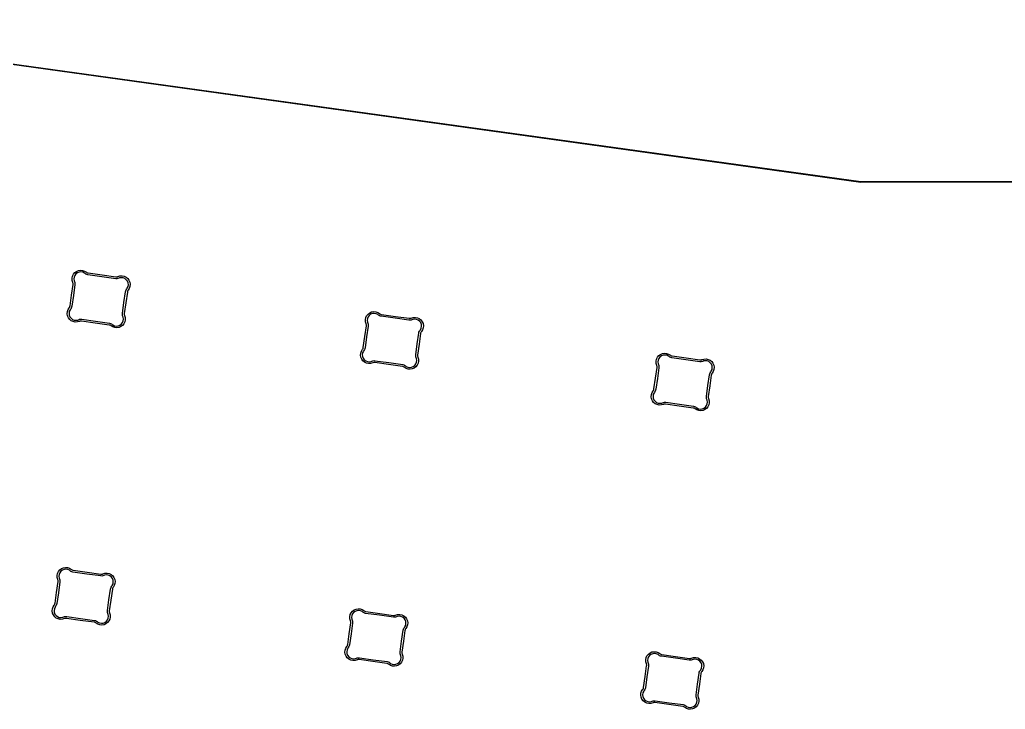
# Model space of a CAD drawing. Header units: inches. Extents: x 0.93 to 10.9, y -5.23 to -1.79.
# Drawn here: x 3.425 to 5.916, y -3.536 to -1.793 of the extents above; entities that cross this region are included whole.
import ezdxf

# ---------------------------------------------------------------- set-up
doc = ezdxf.new("R2010")
doc.units = ezdxf.units.IN
doc.header["$MEASUREMENT"] = 0
doc.layers.add('Edge.Cuts', color=254, linetype='CONTINUOUS', true_color=0xd0d2cd)

msp = doc.modelspace()

# ---------------------------------------------------------------- linework, layer by layer
at = {"layer": 'Edge.Cuts', "linetype": 'CONTINUOUS'}
for p, q in [((2.6047, -1.793), (5.5516, -2.2022)), ((5.5514, -2.2041), (2.6044, -1.7949)), ((5.5515, -2.2041), (5.5514, -2.2041)), ((5.5516, -2.2041), (5.5515, -2.2041)), ((5.5516, -2.2022), (6.2716, -2.2018)), ((6.2717, -2.2037), (5.5516, -2.2041)), ((3.5572, -2.4464), (3.5582, -2.4411)), ((3.5582, -2.4411), (3.5605, -2.4363)), ((3.5605, -2.4363), (3.5639, -2.4322)), ((3.5641, -2.4393), (3.5623, -2.4436)), ((3.5639, -2.4322), (3.5681, -2.429)), ((3.5669, -2.4356), (3.5641, -2.4393)), ((3.5706, -2.4328), (3.5669, -2.4356)), ((3.5681, -2.429), (3.573, -2.4269)), ((3.5749, -2.4311), (3.5706, -2.4328)), ((3.573, -2.4269), (3.5783, -2.426)), ((3.5795, -2.4306), (3.5749, -2.4311)), ((3.5783, -2.426), (3.5836, -2.4265)), ((3.5841, -2.4313), (3.5795, -2.4306)), ((3.5836, -2.4265), (3.5887, -2.4281)), ((3.5884, -2.4332), (3.5841, -2.4313)), ((3.5902, -2.4347), (3.5884, -2.4332)), ((3.5887, -2.4281), (3.5932, -2.431)), ((3.5923, -2.4361), (3.5902, -2.4347)), ((3.5902, -2.4347), (3.5902, -2.4347)), ((3.5947, -2.4372), (3.5923, -2.4361)), ((3.5932, -2.431), (3.5932, -2.431)), ((3.5932, -2.431), (3.5938, -2.4316)), ((3.5938, -2.4316), (3.5954, -2.4324)), ((3.5972, -2.4377), (3.5947, -2.4372)), ((3.5954, -2.4324), (3.597, -2.4329)), ((3.597, -2.4329), (3.5979, -2.4331)), ((3.6323, -2.4427), (3.5972, -2.4377)), ((3.5979, -2.4331), (3.633, -2.438)), ((3.633, -2.438), (3.6681, -2.4429)), ((3.6731, -2.4422), (3.6782, -2.4407)), ((3.6782, -2.4407), (3.6836, -2.4405)), ((3.6836, -2.4405), (3.6888, -2.4415)), ((3.6888, -2.4415), (3.6936, -2.4438)), ((3.5558, -2.4892), (3.5596, -2.4619)), ((3.5574, -2.4517), (3.5572, -2.4464)), ((3.5589, -2.4568), (3.5574, -2.4517)), ((3.5593, -2.4576), (3.5589, -2.4568)), ((3.5589, -2.4568), (3.5589, -2.4568)), ((3.5597, -2.4593), (3.5593, -2.4576)), ((3.5596, -2.4619), (3.5598, -2.461)), ((3.5596, -2.4619), (3.5596, -2.4619)), ((3.5598, -2.461), (3.5597, -2.4593)), ((3.5643, -2.4625), (3.5605, -2.4898)), ((3.5623, -2.4436), (3.5617, -2.4482)), ((3.5617, -2.4482), (3.5624, -2.4528)), ((3.5624, -2.4528), (3.5633, -2.4549)), ((3.5633, -2.4549), (3.5633, -2.4549)), ((3.5633, -2.4549), (3.5641, -2.4574)), ((3.5641, -2.4574), (3.5644, -2.4599)), ((3.5644, -2.4599), (3.5643, -2.4625)), ((3.5643, -2.4625), (3.5643, -2.4625)), ((3.6674, -2.4476), (3.6323, -2.4427)), ((3.6323, -2.4427), (3.6323, -2.4427)), ((3.6323, -2.4427), (3.6323, -2.4427)), ((3.67, -2.4477), (3.6674, -2.4476)), ((3.6681, -2.4429), (3.6681, -2.4429)), ((3.6681, -2.4429), (3.6689, -2.4431)), ((3.6689, -2.4431), (3.6706, -2.443)), ((3.6725, -2.4474), (3.67, -2.4477)), ((3.6706, -2.443), (3.6723, -2.4426)), ((3.6723, -2.4426), (3.6731, -2.4422)), ((3.675, -2.4466), (3.6725, -2.4474)), ((3.6771, -2.4457), (3.675, -2.4466)), ((3.6817, -2.445), (3.6771, -2.4457)), ((3.6863, -2.4456), (3.6817, -2.445)), ((3.6906, -2.4474), (3.6863, -2.4456)), ((3.6943, -2.4502), (3.6906, -2.4474)), ((3.6936, -2.4438), (3.6978, -2.4472)), ((3.6971, -2.4539), (3.6943, -2.4502)), ((3.6988, -2.4582), (3.6971, -2.4539)), ((3.6978, -2.4472), (3.701, -2.4514)), ((3.6986, -2.4674), (3.6994, -2.4628)), ((3.6994, -2.4628), (3.6988, -2.4582)), ((3.701, -2.4514), (3.7031, -2.4563)), ((3.7031, -2.4563), (3.7039, -2.4616)), ((3.7039, -2.4616), (3.7035, -2.4669)), ((3.552, -2.5165), (3.5558, -2.4892)), ((3.5558, -2.4892), (3.5558, -2.4892)), ((3.5605, -2.4898), (3.5566, -2.5171)), ((3.6883, -2.5078), (3.6922, -2.4805)), ((3.6922, -2.4805), (3.6928, -2.478)), ((3.6922, -2.4805), (3.6922, -2.4805)), ((3.6928, -2.478), (3.6938, -2.4756)), ((3.6969, -2.4812), (3.693, -2.5085)), ((3.6938, -2.4756), (3.6953, -2.4735)), ((3.6953, -2.4735), (3.6967, -2.4717)), ((3.6953, -2.4735), (3.6953, -2.4735)), ((3.6967, -2.4717), (3.6986, -2.4674)), ((3.697, -2.4803), (3.6969, -2.4812)), ((3.6975, -2.4787), (3.697, -2.4803)), ((3.6984, -2.4771), (3.6975, -2.4787)), ((3.6989, -2.4765), (3.6984, -2.4771)), ((3.7018, -2.472), (3.6989, -2.4765)), ((3.6989, -2.4765), (3.6989, -2.4765)), ((3.7035, -2.4669), (3.7018, -2.472)), ((3.5518, -2.5173), (3.552, -2.5165)), ((3.6845, -2.5351), (3.6883, -2.5078)), ((3.6883, -2.5078), (3.6883, -2.5078)), ((3.693, -2.5085), (3.6892, -2.5358)), ((3.5449, -2.536), (3.5453, -2.5307)), ((3.5458, -2.5413), (3.5449, -2.536)), ((3.5453, -2.5307), (3.547, -2.5257)), ((3.5479, -2.5462), (3.5458, -2.5413)), ((3.547, -2.5257), (3.5499, -2.5212)), ((3.5502, -2.5302), (3.5495, -2.5348)), ((3.5495, -2.5348), (3.55, -2.5394)), ((3.5499, -2.5212), (3.5504, -2.5205)), ((3.5499, -2.5212), (3.5499, -2.5212)), ((3.55, -2.5394), (3.5517, -2.5437)), ((3.5521, -2.526), (3.5502, -2.5302)), ((3.5504, -2.5205), (3.5513, -2.519)), ((3.5513, -2.519), (3.5518, -2.5173)), ((3.5536, -2.5242), (3.5521, -2.526)), ((3.555, -2.522), (3.5536, -2.5242)), ((3.5536, -2.5242), (3.5536, -2.5242)), ((3.556, -2.5197), (3.555, -2.522)), ((3.5566, -2.5171), (3.556, -2.5197)), ((3.6844, -2.5377), (3.6845, -2.5351)), ((3.6847, -2.5403), (3.6844, -2.5377)), ((3.6845, -2.5351), (3.6845, -2.5351)), ((3.6855, -2.5427), (3.6847, -2.5403)), ((3.6892, -2.5358), (3.6891, -2.5366)), ((3.6891, -2.5366), (3.6891, -2.5384)), ((3.6891, -2.5384), (3.6895, -2.54)), ((3.6895, -2.54), (3.6899, -2.5408)), ((3.6899, -2.5408), (3.6899, -2.5408)), ((3.6899, -2.5408), (3.6914, -2.5459)), ((4.2997, -2.5459), (4.3019, -2.541)), ((4.3019, -2.541), (4.3053, -2.5369)), ((4.3053, -2.5369), (4.3096, -2.5337)), ((4.3083, -2.5403), (4.3055, -2.544)), ((4.312, -2.5375), (4.3083, -2.5403)), ((4.3096, -2.5337), (4.3145, -2.5316)), ((4.3164, -2.5358), (4.312, -2.5375)), ((4.3145, -2.5316), (4.3197, -2.5307)), ((4.321, -2.5353), (4.3164, -2.5358)), ((4.3197, -2.5307), (4.325, -2.5312)), ((4.3256, -2.536), (4.321, -2.5353)), ((4.325, -2.5312), (4.3301, -2.5329)), ((4.3298, -2.5379), (4.3256, -2.536)), ((4.3316, -2.5394), (4.3298, -2.5379)), ((4.3301, -2.5329), (4.3346, -2.5357)), ((4.3337, -2.5408), (4.3316, -2.5394)), ((4.3316, -2.5394), (4.3316, -2.5394)), ((4.3361, -2.5419), (4.3337, -2.5408)), ((4.3346, -2.5357), (4.3346, -2.5357)), ((4.3346, -2.5357), (4.3353, -2.5363)), ((4.3353, -2.5363), (4.3368, -2.5371)), ((4.3368, -2.5371), (4.3384, -2.5377)), ((4.3384, -2.5377), (4.3393, -2.5378)), ((4.3393, -2.5378), (4.3744, -2.5427)), ((3.5511, -2.5505), (3.5479, -2.5462)), ((3.5552, -2.5538), (3.5511, -2.5505)), ((3.5517, -2.5437), (3.5545, -2.5474)), ((3.5545, -2.5474), (3.5582, -2.5503)), ((3.56, -2.5561), (3.5552, -2.5538)), ((3.5582, -2.5503), (3.5625, -2.552)), ((3.5653, -2.5571), (3.56, -2.5561)), ((3.5625, -2.552), (3.5671, -2.5526)), ((3.5706, -2.5569), (3.5653, -2.5571)), ((3.5671, -2.5526), (3.5717, -2.552)), ((3.5757, -2.5554), (3.5706, -2.5569)), ((3.5717, -2.552), (3.5738, -2.5511)), ((3.5738, -2.5511), (3.5763, -2.5502)), ((3.5765, -2.555), (3.5757, -2.5554)), ((3.5763, -2.5502), (3.5788, -2.5499)), ((3.5782, -2.5547), (3.5765, -2.555)), ((3.5799, -2.5546), (3.5782, -2.5547)), ((3.5788, -2.5499), (3.5814, -2.55)), ((3.5808, -2.5547), (3.5799, -2.5546)), ((3.6159, -2.5596), (3.5808, -2.5547)), ((3.5808, -2.5547), (3.5808, -2.5547)), ((3.5808, -2.5547), (3.5808, -2.5547)), ((3.5814, -2.55), (3.6165, -2.555)), ((3.651, -2.5646), (3.6159, -2.5596)), ((3.6159, -2.5596), (3.6159, -2.5596)), ((3.6159, -2.5596), (3.6159, -2.5596)), ((3.6165, -2.555), (3.6516, -2.5599)), ((3.6518, -2.5647), (3.651, -2.5646)), ((3.651, -2.5646), (3.651, -2.5646)), ((3.651, -2.5646), (3.651, -2.5646)), ((3.6516, -2.5599), (3.6541, -2.5605)), ((3.6535, -2.5652), (3.6518, -2.5647)), ((3.655, -2.5661), (3.6535, -2.5652)), ((3.6541, -2.5605), (3.6565, -2.5615)), ((3.6556, -2.5666), (3.655, -2.5661)), ((3.6565, -2.5615), (3.6586, -2.563)), ((3.6586, -2.563), (3.6586, -2.563)), ((3.6586, -2.563), (3.6604, -2.5644)), ((3.6604, -2.5644), (3.6647, -2.5663)), ((3.6647, -2.5663), (3.6693, -2.5671)), ((3.6739, -2.5665), (3.6782, -2.5648)), ((3.6782, -2.5648), (3.6819, -2.562)), ((3.6849, -2.5655), (3.6807, -2.5687)), ((3.6819, -2.562), (3.6848, -2.5583)), ((3.6848, -2.5583), (3.6865, -2.5541)), ((3.6883, -2.5613), (3.6849, -2.5655)), ((3.6865, -2.5448), (3.6855, -2.5427)), ((3.6855, -2.5427), (3.6855, -2.5427)), ((3.6871, -2.5494), (3.6865, -2.5448)), ((3.6865, -2.5541), (3.6871, -2.5494)), ((3.6906, -2.5565), (3.6883, -2.5613)), ((3.6916, -2.5513), (3.6906, -2.5565)), ((3.6914, -2.5459), (3.6916, -2.5513)), ((4.2986, -2.5511), (4.2997, -2.5459)), ((4.2989, -2.5564), (4.2986, -2.5511)), ((4.3004, -2.5615), (4.2989, -2.5564)), ((4.3007, -2.5623), (4.3004, -2.5615)), ((4.3004, -2.5615), (4.3004, -2.5615)), ((4.3011, -2.564), (4.3007, -2.5623)), ((4.3012, -2.5657), (4.3011, -2.564)), ((4.3011, -2.5666), (4.3012, -2.5657)), ((4.3037, -2.5483), (4.3031, -2.5529)), ((4.3031, -2.5529), (4.3038, -2.5575)), ((4.3055, -2.544), (4.3037, -2.5483)), ((4.3038, -2.5575), (4.3047, -2.5597)), ((4.3047, -2.5597), (4.3047, -2.5597)), ((4.3047, -2.5597), (4.3055, -2.5621)), ((4.3055, -2.5621), (4.3059, -2.5647)), ((4.3059, -2.5647), (4.3057, -2.5673)), ((4.3386, -2.5425), (4.3361, -2.5419)), ((4.3737, -2.5474), (4.3386, -2.5425)), ((4.4088, -2.5523), (4.3737, -2.5474)), ((4.3737, -2.5474), (4.3737, -2.5474)), ((4.3737, -2.5474), (4.3737, -2.5474)), ((4.3744, -2.5427), (4.4095, -2.5477)), ((4.4114, -2.5525), (4.4088, -2.5523)), ((4.4095, -2.5477), (4.4095, -2.5477)), ((4.4095, -2.5477), (4.4103, -2.5478)), ((4.4103, -2.5478), (4.4121, -2.5477)), ((4.414, -2.5521), (4.4114, -2.5525)), ((4.4121, -2.5477), (4.4138, -2.5473)), ((4.4138, -2.5473), (4.4146, -2.547)), ((4.4164, -2.5513), (4.414, -2.5521)), ((4.4146, -2.547), (4.4197, -2.5455)), ((4.4186, -2.5504), (4.4164, -2.5513)), ((4.4232, -2.5497), (4.4186, -2.5504)), ((4.4197, -2.5455), (4.425, -2.5452)), ((4.4278, -2.5503), (4.4232, -2.5497)), ((4.425, -2.5452), (4.4302, -2.5463)), ((4.4321, -2.5521), (4.4278, -2.5503)), ((4.4302, -2.5463), (4.435, -2.5485)), ((4.4357, -2.5549), (4.4321, -2.5521)), ((4.435, -2.5485), (4.4392, -2.5519)), ((4.4385, -2.5586), (4.4357, -2.5549)), ((4.4403, -2.563), (4.4385, -2.5586)), ((4.4392, -2.5519), (4.4424, -2.5562)), ((4.4408, -2.5676), (4.4403, -2.563)), ((4.4424, -2.5562), (4.4445, -2.5611)), ((4.4445, -2.5611), (4.4453, -2.5663)), ((4.4453, -2.5663), (4.4449, -2.5716)), ((3.6601, -2.5695), (3.6556, -2.5666)), ((3.6556, -2.5666), (3.6556, -2.5666)), ((3.6652, -2.5712), (3.6601, -2.5695)), ((3.6705, -2.5716), (3.6652, -2.5712)), ((3.6693, -2.5671), (3.6739, -2.5665)), ((3.6758, -2.5708), (3.6705, -2.5716)), ((3.6807, -2.5687), (3.6758, -2.5708)), ((4.2972, -2.5939), (4.3011, -2.5666)), ((4.3011, -2.5666), (4.3011, -2.5666)), ((4.3057, -2.5673), (4.3019, -2.5946)), ((4.3057, -2.5673), (4.3057, -2.5673)), ((4.4298, -2.6125), (4.4336, -2.5852)), ((4.4336, -2.5852), (4.4342, -2.5827)), ((4.4336, -2.5852), (4.4336, -2.5852)), ((4.4342, -2.5827), (4.4352, -2.5803)), ((4.4383, -2.5859), (4.4345, -2.6132)), ((4.4352, -2.5803), (4.4367, -2.5782)), ((4.4367, -2.5782), (4.4382, -2.5764)), ((4.4367, -2.5782), (4.4367, -2.5782)), ((4.4382, -2.5764), (4.4401, -2.5722)), ((4.4384, -2.585), (4.4383, -2.5859)), ((4.439, -2.5834), (4.4384, -2.585)), ((4.4398, -2.5819), (4.439, -2.5834)), ((4.4403, -2.5812), (4.4398, -2.5819)), ((4.4401, -2.5722), (4.4408, -2.5676)), ((4.4432, -2.5767), (4.4403, -2.5812)), ((4.4403, -2.5812), (4.4403, -2.5812)), ((4.4449, -2.5716), (4.4432, -2.5767)), ((4.2934, -2.6212), (4.2972, -2.5939)), ((4.2972, -2.5939), (4.2972, -2.5939)), ((4.3019, -2.5946), (4.2981, -2.6219)), ((4.4259, -2.6398), (4.4298, -2.6125)), ((4.4298, -2.6125), (4.4298, -2.6125)), ((4.4345, -2.6132), (4.4306, -2.6405)), ((4.2863, -2.6408), (4.2868, -2.6354)), ((4.2872, -2.646), (4.2863, -2.6408)), ((4.2868, -2.6354), (4.2885, -2.6304)), ((4.2885, -2.6304), (4.2913, -2.6259)), ((4.2916, -2.6349), (4.2909, -2.6395)), ((4.2909, -2.6395), (4.2914, -2.6441)), ((4.2913, -2.6259), (4.2919, -2.6252)), ((4.2913, -2.6259), (4.2913, -2.6259)), ((4.2935, -2.6307), (4.2916, -2.6349)), ((4.2919, -2.6252), (4.2927, -2.6237)), ((4.2927, -2.6237), (4.2933, -2.6221)), ((4.2933, -2.6221), (4.2934, -2.6212)), ((4.295, -2.6289), (4.2935, -2.6307)), ((4.2964, -2.6267), (4.295, -2.6289)), ((4.295, -2.6289), (4.295, -2.6289)), ((4.2975, -2.6244), (4.2964, -2.6267)), ((4.2981, -2.6219), (4.2975, -2.6244)), ((4.4258, -2.6424), (4.4259, -2.6398)), ((4.4259, -2.6398), (4.4259, -2.6398)), ((4.4306, -2.6405), (4.4305, -2.6413)), ((5.0403, -2.642), (5.0445, -2.6388)), ((5.0445, -2.6388), (5.0494, -2.6367)), ((5.0513, -2.6409), (5.047, -2.6427)), ((5.0494, -2.6367), (5.0547, -2.6359)), ((5.0559, -2.6404), (5.0513, -2.6409)), ((5.0547, -2.6359), (5.06, -2.6363)), ((5.0605, -2.6411), (5.0559, -2.6404)), ((5.06, -2.6363), (5.0651, -2.638)), ((5.0651, -2.638), (5.0696, -2.6409)), ((5.0696, -2.6409), (5.0696, -2.6409)), ((5.0696, -2.6409), (5.0702, -2.6414)), ((4.2893, -2.6509), (4.2872, -2.646)), ((4.2925, -2.6552), (4.2893, -2.6509)), ((4.2914, -2.6441), (4.2931, -2.6484)), ((4.2966, -2.6585), (4.2925, -2.6552)), ((4.2931, -2.6484), (4.2959, -2.6522)), ((4.2959, -2.6522), (4.2996, -2.655)), ((4.3014, -2.6608), (4.2966, -2.6585)), ((4.2996, -2.655), (4.3039, -2.6568)), ((4.3067, -2.6619), (4.3014, -2.6608)), ((4.3039, -2.6568), (4.3085, -2.6574)), ((4.312, -2.6616), (4.3067, -2.6619)), ((4.3085, -2.6574), (4.3131, -2.6567)), ((4.3171, -2.6601), (4.312, -2.6616)), ((4.3131, -2.6567), (4.3152, -2.6558)), ((4.3152, -2.6558), (4.3177, -2.655)), ((4.3179, -2.6598), (4.3171, -2.6601)), ((4.3177, -2.655), (4.3203, -2.6546)), ((4.3196, -2.6594), (4.3179, -2.6598)), ((4.3213, -2.6593), (4.3196, -2.6594)), ((4.3203, -2.6546), (4.3228, -2.6548)), ((4.3222, -2.6594), (4.3213, -2.6593)), ((4.3573, -2.6644), (4.3222, -2.6594)), ((4.3222, -2.6594), (4.3222, -2.6594)), ((4.3222, -2.6594), (4.3222, -2.6594)), ((4.3228, -2.6548), (4.3579, -2.6597)), ((4.3924, -2.6693), (4.3573, -2.6644)), ((4.3573, -2.6644), (4.3573, -2.6644)), ((4.3573, -2.6644), (4.3573, -2.6644)), ((4.3579, -2.6597), (4.393, -2.6646)), ((4.393, -2.6646), (4.3956, -2.6652)), ((4.3956, -2.6652), (4.3979, -2.6662)), ((4.4233, -2.6667), (4.4262, -2.6631)), ((4.4262, -2.645), (4.4258, -2.6424)), ((4.427, -2.6474), (4.4262, -2.645)), ((4.4262, -2.6631), (4.428, -2.6588)), ((4.4279, -2.6496), (4.427, -2.6474)), ((4.427, -2.6474), (4.427, -2.6474)), ((4.4285, -2.6542), (4.4279, -2.6496)), ((4.428, -2.6588), (4.4285, -2.6542)), ((4.432, -2.6612), (4.4297, -2.6661)), ((4.4305, -2.6413), (4.4306, -2.6431)), ((4.4306, -2.6431), (4.431, -2.6448)), ((4.431, -2.6448), (4.4313, -2.6456)), ((4.4313, -2.6456), (4.4313, -2.6456)), ((4.4313, -2.6456), (4.4328, -2.6507)), ((4.433, -2.656), (4.432, -2.6612)), ((4.4328, -2.6507), (4.433, -2.656)), ((5.0336, -2.6562), (5.0346, -2.651)), ((5.0338, -2.6615), (5.0336, -2.6562)), ((5.0353, -2.6666), (5.0338, -2.6615)), ((5.0346, -2.651), (5.0369, -2.6462)), ((5.0369, -2.6462), (5.0403, -2.642)), ((5.0387, -2.6534), (5.0381, -2.658)), ((5.0381, -2.658), (5.0387, -2.6626)), ((5.0404, -2.6491), (5.0387, -2.6534)), ((5.0387, -2.6626), (5.0397, -2.6648)), ((5.0397, -2.6648), (5.0397, -2.6648)), ((5.0397, -2.6648), (5.0405, -2.6672)), ((5.0433, -2.6455), (5.0404, -2.6491)), ((5.047, -2.6427), (5.0433, -2.6455)), ((5.0648, -2.643), (5.0605, -2.6411)), ((5.0666, -2.6445), (5.0648, -2.643)), ((5.0687, -2.646), (5.0666, -2.6445)), ((5.0666, -2.6445), (5.0666, -2.6445)), ((5.0711, -2.647), (5.0687, -2.646)), ((5.0702, -2.6414), (5.0717, -2.6422)), ((5.0736, -2.6476), (5.0711, -2.647)), ((5.0717, -2.6422), (5.0734, -2.6428)), ((5.0734, -2.6428), (5.0742, -2.6429)), ((5.1087, -2.6525), (5.0736, -2.6476)), ((5.0742, -2.6429), (5.1093, -2.6478)), ((5.1438, -2.6575), (5.1087, -2.6525)), ((5.1087, -2.6525), (5.1087, -2.6525)), ((5.1087, -2.6525), (5.1087, -2.6525)), ((5.1093, -2.6478), (5.1444, -2.6528)), ((5.1464, -2.6576), (5.1438, -2.6575)), ((5.1444, -2.6528), (5.1444, -2.6528)), ((5.1444, -2.6528), (5.1453, -2.6529)), ((5.1453, -2.6529), (5.147, -2.6528)), ((5.1489, -2.6572), (5.1464, -2.6576)), ((5.147, -2.6528), (5.1487, -2.6524)), ((5.1487, -2.6524), (5.1495, -2.6521)), ((5.1514, -2.6564), (5.1489, -2.6572)), ((5.1495, -2.6521), (5.1546, -2.6506)), ((5.1535, -2.6555), (5.1514, -2.6564)), ((5.1581, -2.6549), (5.1535, -2.6555)), ((5.1546, -2.6506), (5.1599, -2.6503)), ((5.1627, -2.6554), (5.1581, -2.6549)), ((5.1599, -2.6503), (5.1652, -2.6514)), ((5.167, -2.6572), (5.1627, -2.6554)), ((5.1652, -2.6514), (5.17, -2.6537)), ((5.1707, -2.66), (5.167, -2.6572)), ((5.17, -2.6537), (5.1741, -2.657)), ((5.1735, -2.6638), (5.1707, -2.66)), ((5.1752, -2.6681), (5.1735, -2.6638)), ((5.1741, -2.657), (5.1773, -2.6613)), ((5.1773, -2.6613), (5.1794, -2.6662)), ((4.3932, -2.6694), (4.3924, -2.6693)), ((4.3924, -2.6693), (4.3924, -2.6693)), ((4.3924, -2.6693), (4.3924, -2.6693)), ((4.3949, -2.67), (4.3932, -2.6694)), ((4.3964, -2.6708), (4.3949, -2.67)), ((4.3971, -2.6714), (4.3964, -2.6708)), ((4.4016, -2.6742), (4.3971, -2.6714)), ((4.3971, -2.6714), (4.3971, -2.6714)), ((4.3979, -2.6662), (4.4001, -2.6677)), ((4.4001, -2.6677), (4.4001, -2.6677)), ((4.4001, -2.6677), (4.4019, -2.6692)), ((4.4066, -2.6759), (4.4016, -2.6742)), ((4.4019, -2.6692), (4.4061, -2.6711)), ((4.4061, -2.6711), (4.4107, -2.6718)), ((4.4119, -2.6763), (4.4066, -2.6759)), ((4.4107, -2.6718), (4.4153, -2.6713)), ((4.4172, -2.6755), (4.4119, -2.6763)), ((4.4153, -2.6713), (4.4196, -2.6695)), ((4.4221, -2.6734), (4.4172, -2.6755)), ((4.4196, -2.6695), (4.4233, -2.6667)), ((4.4264, -2.6702), (4.4221, -2.6734)), ((4.4297, -2.6661), (4.4264, -2.6702)), ((5.0322, -2.699), (5.036, -2.6717)), ((5.0357, -2.6674), (5.0353, -2.6666)), ((5.0353, -2.6666), (5.0353, -2.6666)), ((5.0361, -2.6691), (5.0357, -2.6674)), ((5.036, -2.6717), (5.0361, -2.6709)), ((5.036, -2.6717), (5.036, -2.6717)), ((5.0361, -2.6709), (5.0361, -2.6691)), ((5.0407, -2.6724), (5.0368, -2.6997)), ((5.0405, -2.6672), (5.0408, -2.6698)), ((5.0408, -2.6698), (5.0407, -2.6724)), ((5.0407, -2.6724), (5.0407, -2.6724)), ((5.1647, -2.7176), (5.1686, -2.6903)), ((5.1686, -2.6903), (5.1692, -2.6878)), ((5.1686, -2.6903), (5.1686, -2.6903)), ((5.1692, -2.6878), (5.1702, -2.6855)), ((5.1702, -2.6855), (5.1716, -2.6833)), ((5.1716, -2.6833), (5.1731, -2.6815)), ((5.1716, -2.6833), (5.1716, -2.6833)), ((5.1731, -2.6815), (5.175, -2.6773)), ((5.1734, -2.6901), (5.1732, -2.691)), ((5.1739, -2.6885), (5.1734, -2.6901)), ((5.1747, -2.687), (5.1739, -2.6885)), ((5.1753, -2.6863), (5.1747, -2.687)), ((5.175, -2.6773), (5.1757, -2.6727)), ((5.1757, -2.6727), (5.1752, -2.6681)), ((5.1782, -2.6818), (5.1753, -2.6863)), ((5.1753, -2.6863), (5.1753, -2.6863)), ((5.1799, -2.6768), (5.1782, -2.6818)), ((5.1794, -2.6662), (5.1803, -2.6714)), ((5.1803, -2.6714), (5.1799, -2.6768)), ((5.0283, -2.7263), (5.0322, -2.699)), ((5.0322, -2.699), (5.0322, -2.699)), ((5.0368, -2.6997), (5.033, -2.727)), ((5.1732, -2.691), (5.1694, -2.7183)), ((5.0213, -2.7459), (5.0217, -2.7406)), ((5.0217, -2.7406), (5.0234, -2.7355)), ((5.0234, -2.7355), (5.0263, -2.731)), ((5.0266, -2.74), (5.0258, -2.7446)), ((5.0263, -2.731), (5.0268, -2.7303)), ((5.0263, -2.731), (5.0263, -2.731)), ((5.0285, -2.7358), (5.0266, -2.74)), ((5.0268, -2.7303), (5.0277, -2.7288)), ((5.0277, -2.7288), (5.0282, -2.7272)), ((5.0282, -2.7272), (5.0283, -2.7263)), ((5.0299, -2.734), (5.0285, -2.7358)), ((5.0314, -2.7319), (5.0299, -2.734)), ((5.0299, -2.734), (5.0299, -2.734)), ((5.0324, -2.7295), (5.0314, -2.7319)), ((5.033, -2.727), (5.0324, -2.7295)), ((5.1609, -2.745), (5.1647, -2.7176)), ((5.1647, -2.7176), (5.1647, -2.7176)), ((5.1694, -2.7183), (5.1656, -2.7456)), ((5.0221, -2.7511), (5.0213, -2.7459)), ((5.0242, -2.756), (5.0221, -2.7511)), ((5.0274, -2.7603), (5.0242, -2.756)), ((5.0258, -2.7446), (5.0264, -2.7492)), ((5.0264, -2.7492), (5.0281, -2.7536)), ((5.0316, -2.7637), (5.0274, -2.7603)), ((5.0281, -2.7536), (5.0309, -2.7573)), ((5.0309, -2.7573), (5.0346, -2.7601)), ((5.0364, -2.7659), (5.0316, -2.7637)), ((5.0346, -2.7601), (5.0389, -2.7619)), ((5.0389, -2.7619), (5.0435, -2.7625)), ((5.0435, -2.7625), (5.0481, -2.7618)), ((5.0521, -2.7652), (5.047, -2.7667)), ((5.0481, -2.7618), (5.0502, -2.7609)), ((5.0502, -2.7609), (5.0527, -2.7601)), ((5.0529, -2.7649), (5.0521, -2.7652)), ((5.0527, -2.7601), (5.0552, -2.7597)), ((5.0546, -2.7645), (5.0529, -2.7649)), ((5.0563, -2.7644), (5.0546, -2.7645)), ((5.0552, -2.7597), (5.0578, -2.7599)), ((5.0571, -2.7645), (5.0563, -2.7644)), ((5.0922, -2.7695), (5.0571, -2.7645)), ((5.0571, -2.7645), (5.0571, -2.7645)), ((5.0571, -2.7645), (5.0571, -2.7645)), ((5.0578, -2.7599), (5.0929, -2.7648)), ((5.0929, -2.7648), (5.128, -2.7697)), ((5.1608, -2.7475), (5.1609, -2.745)), ((5.1611, -2.7501), (5.1608, -2.7475)), ((5.1609, -2.745), (5.1609, -2.745)), ((5.1619, -2.7526), (5.1611, -2.7501)), ((5.1611, -2.7682), (5.1629, -2.7639)), ((5.1628, -2.7547), (5.1619, -2.7526)), ((5.1619, -2.7526), (5.1619, -2.7526)), ((5.1635, -2.7593), (5.1628, -2.7547)), ((5.1629, -2.7639), (5.1635, -2.7593)), ((5.1656, -2.7456), (5.1654, -2.7465)), ((5.1654, -2.7465), (5.1655, -2.7482)), ((5.1655, -2.7482), (5.1659, -2.7499)), ((5.1659, -2.7499), (5.1663, -2.7507)), ((5.1663, -2.7507), (5.1663, -2.7507)), ((5.1663, -2.7507), (5.1678, -2.7558)), ((5.168, -2.7611), (5.167, -2.7663)), ((5.1678, -2.7558), (5.168, -2.7611)), ((5.0416, -2.767), (5.0364, -2.7659)), ((5.047, -2.7667), (5.0416, -2.767)), ((5.1273, -2.7744), (5.0922, -2.7695)), ((5.0922, -2.7695), (5.0922, -2.7695)), ((5.0922, -2.7695), (5.0922, -2.7695)), ((5.1282, -2.7745), (5.1273, -2.7744)), ((5.1273, -2.7744), (5.1273, -2.7744)), ((5.1273, -2.7744), (5.1273, -2.7744)), ((5.128, -2.7697), (5.1305, -2.7703)), ((5.1298, -2.7751), (5.1282, -2.7745)), ((5.1314, -2.7759), (5.1298, -2.7751)), ((5.1305, -2.7703), (5.1329, -2.7714)), ((5.132, -2.7765), (5.1314, -2.7759)), ((5.1365, -2.7793), (5.132, -2.7765)), ((5.132, -2.7765), (5.132, -2.7765)), ((5.1329, -2.7714), (5.135, -2.7728)), ((5.135, -2.7728), (5.135, -2.7728)), ((5.135, -2.7728), (5.1368, -2.7743)), ((5.1416, -2.781), (5.1365, -2.7793)), ((5.1368, -2.7743), (5.1411, -2.7762)), ((5.1411, -2.7762), (5.1457, -2.7769)), ((5.1469, -2.7815), (5.1416, -2.781)), ((5.1457, -2.7769), (5.1503, -2.7764)), ((5.1522, -2.7806), (5.1469, -2.7815)), ((5.1503, -2.7764), (5.1546, -2.7747)), ((5.1571, -2.7785), (5.1522, -2.7806)), ((5.1546, -2.7747), (5.1583, -2.7719)), ((5.1613, -2.7753), (5.1571, -2.7785)), ((5.1583, -2.7719), (5.1611, -2.7682)), ((5.1647, -2.7712), (5.1613, -2.7753)), ((5.167, -2.7663), (5.1647, -2.7712)), ((3.5203, -3.1925), (3.5226, -3.1876)), ((3.5226, -3.1876), (3.526, -3.1835)), ((3.526, -3.1835), (3.5302, -3.1803)), ((3.529, -3.1869), (3.5261, -3.1906)), ((3.5327, -3.1841), (3.529, -3.1869)), ((3.5302, -3.1803), (3.5351, -3.1782)), ((3.537, -3.1824), (3.5327, -3.1841)), ((3.5351, -3.1782), (3.5404, -3.1773)), ((3.5416, -3.1819), (3.537, -3.1824)), ((3.5404, -3.1773), (3.5457, -3.1778)), ((3.5462, -3.1826), (3.5416, -3.1819)), ((3.5457, -3.1778), (3.5508, -3.1795)), ((3.5505, -3.1845), (3.5462, -3.1826)), ((3.5523, -3.186), (3.5505, -3.1845)), ((3.5508, -3.1795), (3.5553, -3.1823)), ((3.5544, -3.1874), (3.5523, -3.186)), ((3.5523, -3.186), (3.5523, -3.186)), ((3.5568, -3.1885), (3.5544, -3.1874)), ((3.5553, -3.1823), (3.5553, -3.1823)), ((3.5553, -3.1823), (3.5559, -3.1829)), ((3.5559, -3.1829), (3.5574, -3.1837)), ((3.5593, -3.1891), (3.5568, -3.1885)), ((3.5574, -3.1837), (3.5591, -3.1843)), ((3.5591, -3.1843), (3.5599, -3.1844)), ((3.5944, -3.194), (3.5593, -3.1891)), ((3.5599, -3.1844), (3.595, -3.1893)), ((3.5179, -3.2405), (3.5217, -3.2132)), ((3.5193, -3.1977), (3.5203, -3.1925)), ((3.5195, -3.203), (3.5193, -3.1977)), ((3.521, -3.2081), (3.5195, -3.203)), ((3.5214, -3.2089), (3.521, -3.2081)), ((3.521, -3.2081), (3.521, -3.2081)), ((3.5218, -3.2106), (3.5214, -3.2089)), ((3.5217, -3.2132), (3.5218, -3.2123)), ((3.5217, -3.2132), (3.5217, -3.2132)), ((3.5218, -3.2123), (3.5218, -3.2106)), ((3.5264, -3.2138), (3.5226, -3.2412)), ((3.5244, -3.1949), (3.5238, -3.1995)), ((3.5238, -3.1995), (3.5245, -3.2041)), ((3.5261, -3.1906), (3.5244, -3.1949)), ((3.5245, -3.2041), (3.5254, -3.2062)), ((3.5254, -3.2062), (3.5254, -3.2062)), ((3.5254, -3.2062), (3.5262, -3.2087)), ((3.5262, -3.2087), (3.5265, -3.2113)), ((3.5265, -3.2113), (3.5264, -3.2138)), ((3.5264, -3.2138), (3.5264, -3.2138)), ((3.6295, -3.1989), (3.5944, -3.194)), ((3.5944, -3.194), (3.5944, -3.194)), ((3.5944, -3.194), (3.5944, -3.194)), ((3.595, -3.1893), (3.6301, -3.1943)), ((3.6321, -3.1991), (3.6295, -3.1989)), ((3.6301, -3.1943), (3.6301, -3.1943)), ((3.6301, -3.1943), (3.631, -3.1944)), ((3.631, -3.1944), (3.6327, -3.1943)), ((3.6346, -3.1987), (3.6321, -3.1991)), ((3.6327, -3.1943), (3.6344, -3.1939)), ((3.6344, -3.1939), (3.6352, -3.1936)), ((3.6371, -3.1979), (3.6346, -3.1987)), ((3.6352, -3.1936), (3.6403, -3.1921)), ((3.6392, -3.197), (3.6371, -3.1979)), ((3.6438, -3.1963), (3.6392, -3.197)), ((3.6403, -3.1921), (3.6457, -3.1918)), ((3.6484, -3.1969), (3.6438, -3.1963)), ((3.6457, -3.1918), (3.6509, -3.1929)), ((3.6527, -3.1987), (3.6484, -3.1969)), ((3.6509, -3.1929), (3.6557, -3.1951)), ((3.6564, -3.2015), (3.6527, -3.1987)), ((3.6557, -3.1951), (3.6598, -3.1985)), ((3.6592, -3.2052), (3.6564, -3.2015)), ((3.6609, -3.2095), (3.6592, -3.2052)), ((3.6598, -3.1985), (3.6631, -3.2028)), ((3.6607, -3.2188), (3.6614, -3.2142)), ((3.6614, -3.2142), (3.6609, -3.2095)), ((3.6631, -3.2028), (3.6651, -3.2077)), ((3.6651, -3.2077), (3.666, -3.2129)), ((3.666, -3.2129), (3.6656, -3.2182)), ((3.6504, -3.2591), (3.6543, -3.2318)), ((3.6543, -3.2318), (3.6549, -3.2293)), ((3.6543, -3.2318), (3.6543, -3.2318)), ((3.6549, -3.2293), (3.6559, -3.2269)), ((3.659, -3.2325), (3.6551, -3.2598)), ((3.6559, -3.2269), (3.6574, -3.2248)), ((3.6574, -3.2248), (3.6588, -3.223)), ((3.6574, -3.2248), (3.6574, -3.2248)), ((3.6588, -3.223), (3.6607, -3.2188)), ((3.6591, -3.2316), (3.659, -3.2325)), ((3.6596, -3.23), (3.6591, -3.2316)), ((3.6605, -3.2285), (3.6596, -3.23)), ((3.661, -3.2278), (3.6605, -3.2285)), ((3.6639, -3.2233), (3.661, -3.2278)), ((3.661, -3.2278), (3.661, -3.2278)), ((3.6656, -3.2182), (3.6639, -3.2233)), ((3.514, -3.2678), (3.5179, -3.2405)), ((3.5179, -3.2405), (3.5179, -3.2405)), ((3.5226, -3.2412), (3.5187, -3.2685)), ((3.6466, -3.2864), (3.6504, -3.2591)), ((3.6504, -3.2591), (3.6504, -3.2591)), ((3.6551, -3.2598), (3.6513, -3.2871)), ((3.507, -3.2873), (3.5074, -3.282)), ((3.5079, -3.2926), (3.507, -3.2873)), ((3.5074, -3.282), (3.5091, -3.277)), ((3.5091, -3.277), (3.512, -3.2725)), ((3.5123, -3.2815), (3.5116, -3.2861)), ((3.5116, -3.2861), (3.5121, -3.2907)), ((3.512, -3.2725), (3.5125, -3.2718)), ((3.512, -3.2725), (3.512, -3.2725)), ((3.5142, -3.2773), (3.5123, -3.2815)), ((3.5125, -3.2718), (3.5134, -3.2703)), ((3.5134, -3.2703), (3.5139, -3.2687)), ((3.5139, -3.2687), (3.514, -3.2678)), ((3.5156, -3.2755), (3.5142, -3.2773)), ((3.5171, -3.2733), (3.5156, -3.2755)), ((3.5156, -3.2755), (3.5156, -3.2755)), ((3.5181, -3.271), (3.5171, -3.2733)), ((3.5187, -3.2685), (3.5181, -3.271)), ((3.6465, -3.289), (3.6466, -3.2864)), ((3.6466, -3.2864), (3.6466, -3.2864)), ((3.6513, -3.2871), (3.6512, -3.2879)), ((3.6512, -3.2879), (3.6512, -3.2897)), ((4.2625, -3.2918), (4.2658, -3.2877)), ((4.2658, -3.2877), (4.2701, -3.2845)), ((4.2726, -3.2883), (4.2689, -3.2911)), ((4.2701, -3.2845), (4.275, -3.2824)), ((4.2769, -3.2866), (4.2726, -3.2883)), ((4.275, -3.2824), (4.2803, -3.2815)), ((4.2815, -3.2861), (4.2769, -3.2866)), ((4.2803, -3.2815), (4.2856, -3.282)), ((4.2861, -3.2868), (4.2815, -3.2861)), ((4.2856, -3.282), (4.2906, -3.2837)), ((4.2903, -3.2887), (4.2861, -3.2868)), ((4.2921, -3.2902), (4.2903, -3.2887)), ((4.2906, -3.2837), (4.2951, -3.2865)), ((4.2951, -3.2865), (4.2951, -3.2865)), ((4.2951, -3.2865), (4.2958, -3.2871)), ((4.2958, -3.2871), (4.2973, -3.2879)), ((4.2973, -3.2879), (4.299, -3.2885)), ((4.299, -3.2885), (4.2998, -3.2886)), ((4.2998, -3.2886), (4.3349, -3.2935)), ((3.5099, -3.2975), (3.5079, -3.2926)), ((3.5132, -3.3018), (3.5099, -3.2975)), ((3.5121, -3.2907), (3.5138, -3.295)), ((3.5173, -3.3051), (3.5132, -3.3018)), ((3.5138, -3.295), (3.5166, -3.2988)), ((3.5166, -3.2988), (3.5203, -3.3016)), ((3.5221, -3.3074), (3.5173, -3.3051)), ((3.5203, -3.3016), (3.5246, -3.3034)), ((3.5273, -3.3085), (3.5221, -3.3074)), ((3.5246, -3.3034), (3.5292, -3.3039)), ((3.5327, -3.3082), (3.5273, -3.3085)), ((3.5292, -3.3039), (3.5338, -3.3033)), ((3.5378, -3.3067), (3.5327, -3.3082)), ((3.5338, -3.3033), (3.5359, -3.3024)), ((3.5359, -3.3024), (3.5384, -3.3016)), ((3.5386, -3.3064), (3.5378, -3.3067)), ((3.5384, -3.3016), (3.5409, -3.3012)), ((3.5403, -3.306), (3.5386, -3.3064)), ((3.542, -3.3059), (3.5403, -3.306)), ((3.5409, -3.3012), (3.5435, -3.3013)), ((3.5429, -3.306), (3.542, -3.3059)), ((3.578, -3.311), (3.5429, -3.306)), ((3.5429, -3.306), (3.5429, -3.306)), ((3.5429, -3.306), (3.5429, -3.306)), ((3.5435, -3.3013), (3.5786, -3.3063)), ((3.6131, -3.3159), (3.578, -3.311)), ((3.578, -3.311), (3.578, -3.311)), ((3.578, -3.311), (3.578, -3.311)), ((3.5786, -3.3063), (3.6137, -3.3112)), ((3.6137, -3.3112), (3.6162, -3.3118)), ((3.6162, -3.3118), (3.6186, -3.3128)), ((3.6186, -3.3128), (3.6207, -3.3143)), ((3.6403, -3.3161), (3.644, -3.3133)), ((3.644, -3.3133), (3.6468, -3.3097)), ((3.6468, -3.2916), (3.6465, -3.289)), ((3.6476, -3.294), (3.6468, -3.2916)), ((3.6468, -3.3097), (3.6486, -3.3054)), ((3.6504, -3.3126), (3.647, -3.3168)), ((3.6485, -3.2962), (3.6476, -3.294)), ((3.6476, -3.294), (3.6476, -3.294)), ((3.6492, -3.3008), (3.6485, -3.2962)), ((3.6486, -3.3054), (3.6492, -3.3008)), ((3.6527, -3.3078), (3.6504, -3.3126)), ((3.6512, -3.2897), (3.6516, -3.2914)), ((3.6516, -3.2914), (3.652, -3.2922)), ((3.652, -3.2922), (3.652, -3.2922)), ((3.652, -3.2922), (3.6535, -3.2973)), ((3.6537, -3.3026), (3.6527, -3.3078)), ((3.6535, -3.2973), (3.6537, -3.3026)), ((4.2592, -3.3019), (4.2602, -3.2966)), ((4.2594, -3.3072), (4.2592, -3.3019)), ((4.2609, -3.3123), (4.2594, -3.3072)), ((4.2602, -3.2966), (4.2625, -3.2918)), ((4.2613, -3.3131), (4.2609, -3.3123)), ((4.2609, -3.3123), (4.2609, -3.3123)), ((4.2616, -3.3148), (4.2613, -3.3131)), ((4.2643, -3.2991), (4.2637, -3.3037)), ((4.2637, -3.3037), (4.2643, -3.3083)), ((4.266, -3.2948), (4.2643, -3.2991)), ((4.2643, -3.3083), (4.2652, -3.3104)), ((4.2652, -3.3104), (4.2652, -3.3104)), ((4.2652, -3.3104), (4.2661, -3.3129)), ((4.2689, -3.2911), (4.266, -3.2948)), ((4.2661, -3.3129), (4.2664, -3.3155)), ((4.2943, -3.2916), (4.2921, -3.2902)), ((4.2921, -3.2902), (4.2921, -3.2902)), ((4.2966, -3.2927), (4.2943, -3.2916)), ((4.2992, -3.2933), (4.2966, -3.2927)), ((4.3343, -3.2982), (4.2992, -3.2933)), ((4.3694, -3.3031), (4.3343, -3.2982)), ((4.3343, -3.2982), (4.3343, -3.2982)), ((4.3343, -3.2982), (4.3343, -3.2982)), ((4.3349, -3.2935), (4.37, -3.2984)), ((4.372, -3.3032), (4.3694, -3.3031)), ((4.37, -3.2984), (4.37, -3.2984)), ((4.37, -3.2984), (4.3709, -3.2986)), ((4.3709, -3.2986), (4.3726, -3.2985)), ((4.3745, -3.3029), (4.372, -3.3032)), ((4.3726, -3.2985), (4.3743, -3.2981)), ((4.3743, -3.2981), (4.3751, -3.2978)), ((4.377, -3.3021), (4.3745, -3.3029)), ((4.3751, -3.2978), (4.3802, -3.2962)), ((4.3791, -3.3012), (4.377, -3.3021)), ((4.3837, -3.3005), (4.3791, -3.3012)), ((4.3802, -3.2962), (4.3855, -3.296)), ((4.3883, -3.3011), (4.3837, -3.3005)), ((4.3855, -3.296), (4.3908, -3.2971)), ((4.3926, -3.3029), (4.3883, -3.3011)), ((4.3908, -3.2971), (4.3956, -3.2993)), ((4.3963, -3.3057), (4.3926, -3.3029)), ((4.3956, -3.2993), (4.3997, -3.3027)), ((4.3991, -3.3094), (4.3963, -3.3057)), ((4.4008, -3.3137), (4.3991, -3.3094)), ((4.3997, -3.3027), (4.4029, -3.307)), ((4.4013, -3.3184), (4.4008, -3.3137)), ((4.4029, -3.307), (4.405, -3.3119)), ((4.405, -3.3119), (4.4059, -3.3171)), ((3.6139, -3.316), (3.6131, -3.3159)), ((3.6131, -3.3159), (3.6131, -3.3159)), ((3.6131, -3.3159), (3.6131, -3.3159)), ((3.6156, -3.3166), (3.6139, -3.316)), ((3.6171, -3.3174), (3.6156, -3.3166)), ((3.6177, -3.3179), (3.6171, -3.3174)), ((3.6222, -3.3208), (3.6177, -3.3179)), ((3.6177, -3.3179), (3.6177, -3.3179)), ((3.6207, -3.3143), (3.6207, -3.3143)), ((3.6207, -3.3143), (3.6225, -3.3158)), ((3.6273, -3.3225), (3.6222, -3.3208)), ((3.6225, -3.3158), (3.6268, -3.3177)), ((3.6268, -3.3177), (3.6314, -3.3184)), ((3.6326, -3.3229), (3.6273, -3.3225)), ((3.6314, -3.3184), (3.636, -3.3179)), ((3.6379, -3.3221), (3.6326, -3.3229)), ((3.636, -3.3179), (3.6403, -3.3161)), ((3.6428, -3.32), (3.6379, -3.3221)), ((3.647, -3.3168), (3.6428, -3.32)), ((4.2578, -3.3447), (4.2616, -3.3174)), ((4.2617, -3.3165), (4.2616, -3.3148)), ((4.2616, -3.3174), (4.2617, -3.3165)), ((4.2616, -3.3174), (4.2616, -3.3174)), ((4.2663, -3.318), (4.2624, -3.3453)), ((4.2664, -3.3155), (4.2663, -3.318)), ((4.2663, -3.318), (4.2663, -3.318)), ((4.3903, -3.3633), (4.3942, -3.336)), ((4.3942, -3.336), (4.3947, -3.3335)), ((4.3942, -3.336), (4.3942, -3.336)), ((4.3947, -3.3335), (4.3958, -3.3311)), ((4.3988, -3.3367), (4.395, -3.364)), ((4.3958, -3.3311), (4.3972, -3.329)), ((4.3972, -3.329), (4.3987, -3.3272)), ((4.3972, -3.329), (4.3972, -3.329)), ((4.3987, -3.3272), (4.4006, -3.3229)), ((4.399, -3.3358), (4.3988, -3.3367)), ((4.3995, -3.3342), (4.399, -3.3358)), ((4.4003, -3.3327), (4.3995, -3.3342)), ((4.4009, -3.332), (4.4003, -3.3327)), ((4.4006, -3.3229), (4.4013, -3.3184)), ((4.4037, -3.3275), (4.4009, -3.332)), ((4.4009, -3.332), (4.4009, -3.332)), ((4.4054, -3.3224), (4.4037, -3.3275)), ((4.4059, -3.3171), (4.4054, -3.3224)), ((4.2539, -3.372), (4.2578, -3.3447)), ((4.2578, -3.3447), (4.2578, -3.3447)), ((4.2624, -3.3453), (4.2586, -3.3726)), ((4.3865, -3.3906), (4.3903, -3.3633)), ((4.3903, -3.3633), (4.3903, -3.3633)), ((4.2469, -3.3915), (4.2473, -3.3862)), ((4.2473, -3.3862), (4.249, -3.3812)), ((4.249, -3.3812), (4.2519, -3.3767)), ((4.2522, -3.3857), (4.2514, -3.3903)), ((4.2519, -3.3767), (4.2524, -3.376)), ((4.2519, -3.3767), (4.2519, -3.3767)), ((4.254, -3.3815), (4.2522, -3.3857)), ((4.2524, -3.376), (4.2533, -3.3745)), ((4.2533, -3.3745), (4.2538, -3.3728)), ((4.2538, -3.3728), (4.2539, -3.372)), ((4.2555, -3.3797), (4.254, -3.3815)), ((4.257, -3.3775), (4.2555, -3.3797)), ((4.2555, -3.3797), (4.2555, -3.3797)), ((4.258, -3.3752), (4.257, -3.3775)), ((4.2586, -3.3726), (4.258, -3.3752)), ((4.395, -3.364), (4.3912, -3.3913)), ((4.2477, -3.3968), (4.2469, -3.3915)), ((4.2498, -3.4017), (4.2477, -3.3968)), ((4.253, -3.406), (4.2498, -3.4017)), ((4.2514, -3.3903), (4.252, -3.3949)), ((4.252, -3.3949), (4.2537, -3.3992)), ((4.2572, -3.4093), (4.253, -3.406)), ((4.2537, -3.3992), (4.2565, -3.4029)), ((4.2565, -3.4029), (4.2601, -3.4058)), ((4.262, -3.4116), (4.2572, -3.4093)), ((4.2601, -3.4058), (4.2644, -3.4076)), ((4.2672, -3.4127), (4.262, -3.4116)), ((4.2644, -3.4076), (4.2691, -3.4081)), ((4.2725, -3.4124), (4.2672, -3.4127)), ((4.2691, -3.4081), (4.2737, -3.4075)), ((4.2777, -3.4109), (4.2725, -3.4124)), ((4.2737, -3.4075), (4.2758, -3.4066)), ((4.2758, -3.4066), (4.2782, -3.4058)), ((4.2785, -3.4106), (4.2777, -3.4109)), ((4.2782, -3.4058), (4.2808, -3.4054)), ((4.2801, -3.4102), (4.2785, -3.4106)), ((4.2819, -3.4101), (4.2801, -3.4102)), ((4.2808, -3.4054), (4.2834, -3.4055)), ((4.2827, -3.4102), (4.2819, -3.4101)), ((4.3178, -3.4152), (4.2827, -3.4102)), ((4.2827, -3.4102), (4.2827, -3.4102)), ((4.2827, -3.4102), (4.2827, -3.4102)), ((4.2834, -3.4055), (4.3185, -3.4105)), ((4.3185, -3.4105), (4.3536, -3.4154)), ((4.3864, -3.3932), (4.3865, -3.3906)), ((4.3867, -3.3958), (4.3864, -3.3932)), ((4.3865, -3.3906), (4.3865, -3.3906)), ((4.3875, -3.3982), (4.3867, -3.3958)), ((4.3867, -3.4139), (4.3885, -3.4096)), ((4.3884, -3.4004), (4.3875, -3.3982)), ((4.3875, -3.3982), (4.3875, -3.3982)), ((4.3891, -3.405), (4.3884, -3.4004)), ((4.3885, -3.4096), (4.3891, -3.405)), ((4.3925, -3.412), (4.3903, -3.4168)), ((4.3912, -3.3913), (4.391, -3.3921)), ((4.391, -3.3921), (4.3911, -3.3939)), ((4.3911, -3.3939), (4.3915, -3.3956)), ((4.3915, -3.3956), (4.3918, -3.3963)), ((4.3918, -3.3963), (4.3918, -3.3963)), ((4.3918, -3.3963), (4.3934, -3.4015)), ((4.3936, -3.4068), (4.3925, -3.412)), ((4.3934, -3.4015), (4.3936, -3.4068)), ((5.0073, -3.4105), (5.0083, -3.4053)), ((5.0075, -3.4159), (5.0073, -3.4105)), ((5.0083, -3.4053), (5.0106, -3.4005)), ((5.0106, -3.4005), (5.014, -3.3963)), ((5.0124, -3.4078), (5.0118, -3.4124)), ((5.0118, -3.4124), (5.0124, -3.417)), ((5.0141, -3.4035), (5.0124, -3.4078)), ((5.014, -3.3963), (5.0182, -3.3931)), ((5.017, -3.3998), (5.0141, -3.4035)), ((5.0207, -3.397), (5.017, -3.3998)), ((5.0182, -3.3931), (5.0231, -3.391)), ((5.025, -3.3953), (5.0207, -3.397)), ((5.0231, -3.391), (5.0284, -3.3902)), ((5.0296, -3.3948), (5.025, -3.3953)), ((5.0284, -3.3902), (5.0337, -3.3906)), ((5.0342, -3.3955), (5.0296, -3.3948)), ((5.0337, -3.3906), (5.0388, -3.3923)), ((5.0385, -3.3974), (5.0342, -3.3955)), ((5.0403, -3.3988), (5.0385, -3.3974)), ((5.0388, -3.3923), (5.0433, -3.3952)), ((5.0424, -3.4003), (5.0403, -3.3988)), ((5.0403, -3.3988), (5.0403, -3.3988)), ((5.0448, -3.4013), (5.0424, -3.4003)), ((5.0433, -3.3952), (5.0433, -3.3952)), ((5.0433, -3.3952), (5.0439, -3.3957)), ((5.0439, -3.3957), (5.0454, -3.3966)), ((5.0473, -3.4019), (5.0448, -3.4013)), ((5.0454, -3.3966), (5.0471, -3.3971)), ((5.0471, -3.3971), (5.0479, -3.3972)), ((5.0824, -3.4069), (5.0473, -3.4019)), ((5.0479, -3.3972), (5.083, -3.4022)), ((5.1175, -3.4118), (5.0824, -3.4069)), ((5.0824, -3.4069), (5.0824, -3.4069)), ((5.0824, -3.4069), (5.0824, -3.4069)), ((5.083, -3.4022), (5.1181, -3.4071)), ((5.1201, -3.4119), (5.1175, -3.4118)), ((5.1181, -3.4071), (5.1181, -3.4071)), ((5.1181, -3.4071), (5.119, -3.4072)), ((5.119, -3.4072), (5.1207, -3.4072)), ((5.1226, -3.4116), (5.1201, -3.4119)), ((5.1207, -3.4072), (5.1224, -3.4068)), ((5.1224, -3.4068), (5.1232, -3.4064)), ((5.1251, -3.4108), (5.1226, -3.4116)), ((5.1232, -3.4064), (5.1283, -3.4049)), ((5.1272, -3.4098), (5.1251, -3.4108)), ((5.1318, -3.4092), (5.1272, -3.4098)), ((5.1283, -3.4049), (5.1337, -3.4047)), ((5.1364, -3.4098), (5.1318, -3.4092)), ((5.1337, -3.4047), (5.1389, -3.4057)), ((5.1407, -3.4115), (5.1364, -3.4098)), ((5.1389, -3.4057), (5.1437, -3.408)), ((5.1444, -3.4144), (5.1407, -3.4115)), ((5.1437, -3.408), (5.1478, -3.4114)), ((5.1478, -3.4114), (5.1511, -3.4156)), ((4.3529, -3.4201), (4.3178, -3.4152)), ((4.3178, -3.4152), (4.3178, -3.4152)), ((4.3178, -3.4152), (4.3178, -3.4152)), ((4.3538, -3.4202), (4.3529, -3.4201)), ((4.3529, -3.4201), (4.3529, -3.4201)), ((4.3529, -3.4201), (4.3529, -3.4201)), ((4.3536, -3.4154), (4.3561, -3.416)), ((4.3554, -3.4208), (4.3538, -3.4202)), ((4.3569, -3.4216), (4.3554, -3.4208)), ((4.3561, -3.416), (4.3585, -3.417)), ((4.3576, -3.4221), (4.3569, -3.4216)), ((4.3621, -3.425), (4.3576, -3.4221)), ((4.3576, -3.4221), (4.3576, -3.4221)), ((4.3585, -3.417), (4.3606, -3.4185)), ((4.3606, -3.4185), (4.3606, -3.4185)), ((4.3606, -3.4185), (4.3624, -3.42)), ((4.3672, -3.4267), (4.3621, -3.425)), ((4.3624, -3.42), (4.3667, -3.4219)), ((4.3667, -3.4219), (4.3712, -3.4226)), ((4.3725, -3.4271), (4.3672, -3.4267)), ((4.3712, -3.4226), (4.3759, -3.422)), ((4.3777, -3.4263), (4.3725, -3.4271)), ((4.3759, -3.422), (4.3802, -3.4203)), ((4.3827, -3.4242), (4.3777, -3.4263)), ((4.3802, -3.4203), (4.3839, -3.4175)), ((4.3869, -3.421), (4.3827, -3.4242)), ((4.3839, -3.4175), (4.3867, -3.4139)), ((4.3903, -3.4168), (4.3869, -3.421)), ((5.0059, -3.4533), (5.0097, -3.426)), ((5.009, -3.421), (5.0075, -3.4159)), ((5.0094, -3.4218), (5.009, -3.421)), ((5.009, -3.421), (5.009, -3.421)), ((5.0098, -3.4235), (5.0094, -3.4218)), ((5.0097, -3.426), (5.0098, -3.4252)), ((5.0097, -3.426), (5.0097, -3.426)), ((5.0098, -3.4252), (5.0098, -3.4235)), ((5.0144, -3.4267), (5.0106, -3.454)), ((5.0124, -3.417), (5.0134, -3.4191)), ((5.0134, -3.4191), (5.0134, -3.4191)), ((5.0134, -3.4191), (5.0142, -3.4216)), ((5.0142, -3.4216), (5.0145, -3.4241)), ((5.0145, -3.4241), (5.0144, -3.4267)), ((5.0144, -3.4267), (5.0144, -3.4267)), ((5.1439, -3.4398), (5.1454, -3.4376)), ((5.1472, -3.4181), (5.1444, -3.4144)), ((5.1454, -3.4376), (5.1468, -3.4359)), ((5.1454, -3.4376), (5.1454, -3.4376)), ((5.1468, -3.4359), (5.1487, -3.4316)), ((5.1489, -3.4224), (5.1472, -3.4181)), ((5.1487, -3.4316), (5.1494, -3.427)), ((5.1494, -3.427), (5.1489, -3.4224)), ((5.1519, -3.4361), (5.149, -3.4406)), ((5.1511, -3.4156), (5.1531, -3.4205)), ((5.1536, -3.4311), (5.1519, -3.4361)), ((5.1531, -3.4205), (5.154, -3.4258)), ((5.154, -3.4258), (5.1536, -3.4311)), ((5.002, -3.4807), (5.0059, -3.4533)), ((5.0059, -3.4533), (5.0059, -3.4533)), ((5.0106, -3.454), (5.0067, -3.4813)), ((5.1384, -3.472), (5.1423, -3.4447)), ((5.1423, -3.4447), (5.1429, -3.4422)), ((5.1423, -3.4447), (5.1423, -3.4447)), ((5.1429, -3.4422), (5.1439, -3.4398)), ((5.147, -3.4453), (5.1431, -3.4726)), ((5.1471, -3.4445), (5.147, -3.4453)), ((5.1476, -3.4428), (5.1471, -3.4445)), ((5.1485, -3.4413), (5.1476, -3.4428)), ((5.149, -3.4406), (5.1485, -3.4413)), ((5.149, -3.4406), (5.149, -3.4406)), ((4.9971, -3.4898), (5, -3.4853)), ((5, -3.4853), (5.0005, -3.4847)), ((5, -3.4853), (5, -3.4853)), ((5.0005, -3.4847), (5.0014, -3.4832)), ((5.0014, -3.4832), (5.0019, -3.4815)), ((5.0019, -3.4815), (5.002, -3.4807)), ((5.0051, -3.4862), (5.0036, -3.4883)), ((5.0061, -3.4838), (5.0051, -3.4862)), ((5.0067, -3.4813), (5.0061, -3.4838)), ((5.1346, -3.4993), (5.1384, -3.472)), ((5.1384, -3.472), (5.1384, -3.472)), ((5.1431, -3.4726), (5.1393, -3.4999)), ((4.995, -3.5002), (4.9954, -3.4949)), ((4.9958, -3.5055), (4.995, -3.5002)), ((4.9954, -3.4949), (4.9971, -3.4898)), ((4.9979, -3.5104), (4.9958, -3.5055)), ((5.0011, -3.5146), (4.9979, -3.5104)), ((5.0003, -3.4944), (4.9996, -3.499)), ((4.9996, -3.499), (5.0001, -3.5036)), ((5.0001, -3.5036), (5.0018, -3.5079)), ((5.0022, -3.4901), (5.0003, -3.4944)), ((5.0018, -3.5079), (5.0046, -3.5116)), ((5.0036, -3.4883), (5.0022, -3.4901)), ((5.0036, -3.4883), (5.0036, -3.4883)), ((5.0046, -3.5116), (5.0083, -3.5144)), ((5.1345, -3.5019), (5.1346, -3.4993)), ((5.1348, -3.5044), (5.1345, -3.5019)), ((5.1346, -3.4993), (5.1346, -3.4993)), ((5.1356, -3.5069), (5.1348, -3.5044)), ((5.1365, -3.509), (5.1356, -3.5069)), ((5.1356, -3.5069), (5.1356, -3.5069)), ((5.1372, -3.5136), (5.1365, -3.509)), ((5.1393, -3.4999), (5.1392, -3.5008)), ((5.1392, -3.5008), (5.1392, -3.5025)), ((5.1392, -3.5025), (5.1396, -3.5042)), ((5.1396, -3.5042), (5.14, -3.505)), ((5.14, -3.505), (5.14, -3.505)), ((5.14, -3.505), (5.1415, -3.5101)), ((5.1415, -3.5101), (5.1417, -3.5154)), ((5.0053, -3.518), (5.0011, -3.5146)), ((5.0101, -3.5203), (5.0053, -3.518)), ((5.0083, -3.5144), (5.0126, -3.5162)), ((5.0153, -3.5213), (5.0101, -3.5203)), ((5.0126, -3.5162), (5.0172, -3.5168)), ((5.0207, -3.5211), (5.0153, -3.5213)), ((5.0172, -3.5168), (5.0218, -3.5161)), ((5.0258, -3.5196), (5.0207, -3.5211)), ((5.0218, -3.5161), (5.0239, -3.5152)), ((5.0239, -3.5152), (5.0264, -3.5144)), ((5.0266, -3.5192), (5.0258, -3.5196)), ((5.0264, -3.5144), (5.0289, -3.5141)), ((5.0283, -3.5188), (5.0266, -3.5192)), ((5.03, -3.5188), (5.0283, -3.5188)), ((5.0289, -3.5141), (5.0315, -3.5142)), ((5.0308, -3.5189), (5.03, -3.5188)), ((5.0659, -3.5238), (5.0308, -3.5189)), ((5.0308, -3.5189), (5.0308, -3.5189)), ((5.0308, -3.5189), (5.0308, -3.5189)), ((5.0315, -3.5142), (5.0666, -3.5191)), ((5.1011, -3.5287), (5.0659, -3.5238)), ((5.0659, -3.5238), (5.0659, -3.5238)), ((5.0659, -3.5238), (5.0659, -3.5238)), ((5.0666, -3.5191), (5.1017, -3.5241)), ((5.1019, -3.5289), (5.1011, -3.5287)), ((5.1011, -3.5287), (5.1011, -3.5287)), ((5.1011, -3.5287), (5.1011, -3.5287)), ((5.1017, -3.5241), (5.1042, -3.5247)), ((5.1035, -3.5294), (5.1019, -3.5289)), ((5.1051, -3.5303), (5.1035, -3.5294)), ((5.1042, -3.5247), (5.1066, -3.5257)), ((5.1057, -3.5308), (5.1051, -3.5303)), ((5.1102, -3.5337), (5.1057, -3.5308)), ((5.1057, -3.5308), (5.1057, -3.5308)), ((5.1066, -3.5257), (5.1087, -3.5271)), ((5.1087, -3.5271), (5.1087, -3.5271)), ((5.1087, -3.5271), (5.1105, -3.5286)), ((5.1153, -3.5354), (5.1102, -3.5337)), ((5.1105, -3.5286), (5.1148, -3.5305)), ((5.1148, -3.5305), (5.1194, -3.5312)), ((5.1206, -3.5358), (5.1153, -3.5354)), ((5.1194, -3.5312), (5.124, -3.5307)), ((5.1259, -3.5349), (5.1206, -3.5358)), ((5.124, -3.5307), (5.1283, -3.529)), ((5.1308, -3.5328), (5.1259, -3.5349)), ((5.1283, -3.529), (5.132, -3.5262)), ((5.135, -3.5296), (5.1308, -3.5328)), ((5.132, -3.5262), (5.1348, -3.5225)), ((5.1348, -3.5225), (5.1366, -3.5182)), ((5.1384, -3.5255), (5.135, -3.5296)), ((5.1366, -3.5182), (5.1372, -3.5136)), ((5.1407, -3.5207), (5.1384, -3.5255)), ((5.1417, -3.5154), (5.1407, -3.5207))]:
    msp.add_line(p, q, dxfattribs=at)

doc.saveas('drawing.dxf')
